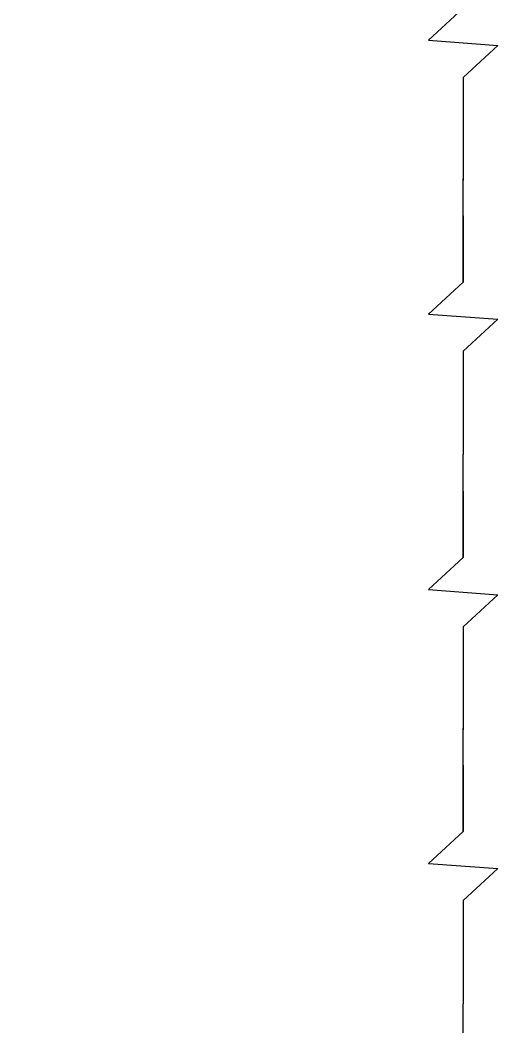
# Model space of a CAD drawing. Header units: millimetres. Extents: x 11802 to 19889, y -472 to 9054.
# Drawn here: x 14055 to 14379, y 7791 to 8474 of the extents above; entities that cross this region are included whole.
import ezdxf

# ---------------------------------------------------------------- set-up
doc = ezdxf.new("R2010")
doc.units = ezdxf.units.MM
doc.header["$LTSCALE"] = 307.34
doc.layers.get('0').update_dxf_attribs({"linetype": 'CONTINUOUS'})
doc.styles.get("Standard").update_dxf_attribs({"font": 'calibri.ttf'})
doc.dimstyles.get("Standard").update_dxf_attribs({"dimtxt": 35, "dimasz": 35, "dimexe": 1.5, "dimexo": 1, "dimtad": 1, "dimdsep": 46, "dimtxsty": 'Standard', "dimblk": '_FILLED', "dimblk1": '_FILLED', "dimblk2": '_FILLED', "dimcen": 0.09, "dimazin": 2, "dimtol": 1, "dimtp": 0.01, "dimtm": 0.01, "dimtfac": 1, "dimtofl": 0, "dimtmove": 0, "dimatfit": 3, "dimldrblk": '_FILLED', "dimfxl": 1, "dimtolj": 1, "dimarcsym": 0})

# ---------------------------------------------------------------- blocks, each defined once
blk = doc.blocks.new('_FILLED')
at = {"color": 0, "linetype": 'ByBlock'}
blk.add_solid([(0, 0), (-1, 0.214), (-1, -0.214)], dxfattribs=at)

msp = doc.modelspace()

# ---------------------------------------------------------------- linework, layer by layer
for p, q in [((14355.35303, 8434.84731), (14355.35303, 8364.84731)), ((14355.35303, 8434.84731), (14355.35303, 8364.84731)), ((14355.35303, 8296.02526), (14355.35303, 8366.02526)), ((14355.35303, 8296.02526), (14355.35303, 8366.02526)), ((14355.35303, 8249.02526), (14355.35303, 8179.02526)), ((14355.35303, 8249.02526), (14355.35303, 8179.02526)), ((14355.35303, 8109.02526), (14355.35303, 8179.02526)), ((14355.35303, 8109.02526), (14355.35303, 8179.02526)), ((14355.35303, 8062.02526), (14355.35303, 7992.02526)), ((14355.35303, 8062.02526), (14355.35303, 7992.02526)), ((14355.35303, 7923.2032), (14355.35303, 7993.2032)), ((14355.35303, 7923.2032), (14355.35303, 7993.2032)), ((14355.35303, 7876.2032), (14355.35303, 7806.2032)), ((14355.35303, 7876.2032), (14355.35303, 7806.2032)), ((14355.35303, 7736.2032), (14355.35303, 7806.2032)), ((14355.35303, 7736.2032), (14355.35303, 7806.2032))]:
    msp.add_line(p, q)
for points in [[(14355.35303, 8526.84), (14355.35303, 8481.84731), (14331.86643, 8460.0708), (14378.83963, 8456.62382), (14355.35303, 8434.84731), (14355.35303, 8366.02526)], [(14355.35303, 8526.84), (14355.35303, 8481.84731), (14331.86643, 8460.0708), (14378.83963, 8456.62382), (14355.35303, 8434.84731), (14355.35303, 8366.02526)], [(14355.35303, 8341.01794), (14355.35303, 8296.02526), (14331.86643, 8274.24875), (14378.83963, 8270.80177), (14355.35303, 8249.02526), (14355.35303, 8180.2032)], [(14355.35303, 8341.01794), (14355.35303, 8296.02526), (14331.86643, 8274.24875), (14378.83963, 8270.80177), (14355.35303, 8249.02526), (14355.35303, 8180.2032)], [(14355.35303, 8154.01794), (14355.35303, 8109.02526), (14331.86643, 8087.24875), (14378.83963, 8083.80177), (14355.35303, 8062.02526), (14355.35303, 7993.2032)], [(14355.35303, 8154.01794), (14355.35303, 8109.02526), (14331.86643, 8087.24875), (14378.83963, 8083.80177), (14355.35303, 8062.02526), (14355.35303, 7993.2032)], [(14355.35303, 7968.19588), (14355.35303, 7923.2032), (14331.86643, 7901.42669), (14378.83963, 7897.97971), (14355.35303, 7876.2032), (14355.35303, 7807.38114)], [(14355.35303, 7968.19588), (14355.35303, 7923.2032), (14331.86643, 7901.42669), (14378.83963, 7897.97971), (14355.35303, 7876.2032), (14355.35303, 7807.38114)]]:
    msp.add_lwpolyline(points)

# ---------------------------------------------------------------- leaders
at = {"color": 0, "linetype": 'Continuous'}
msp.add_leader([(13887.47258, 8025.75632), (14102.67613, 8649.78196), (14145.32741, 8649.78196)], dimstyle='Standard', override={"dimtad": 0}, dxfattribs=at)

doc.saveas('drawing.dxf')
